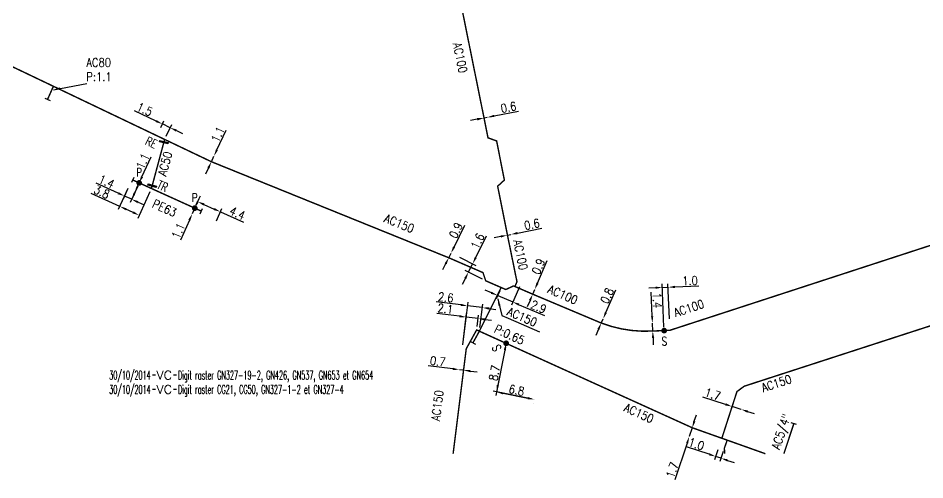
# Model space of a CAD drawing. Header units: millimetres. Extents: x 100882 to 102000, y 121995 to 123000.
# Drawn here: x 101423.9 to 101583, y 121995.4 to 122076.4 of the extents above; entities that cross this region are included whole.
import ezdxf
from ezdxf.enums import TextEntityAlignment as Align

# ---------------------------------------------------------------- set-up
doc = ezdxf.new("R2010")
doc.units = ezdxf.units.MM
doc.header["$PDMODE"] = 34
doc.linetypes.add('L_25_AP', pattern=[2000, 1000, 1000])
doc.linetypes.add('L_25_PE', pattern=[2000, 1000, 1000])
doc.layers.get('0').update_dxf_attribs({"linetype": 'CONTINUOUS'})
doc.layers.get('DEFPOINTS').update_dxf_attribs({"linetype": 'CONTINUOUS'})
for name, color, linetype in [('L_150', 1, 'CONTINUOUS'), ('L_300', 7, 'CONTINUOUS'), ('L_340', 7, 'CONTINUOUS'), ('L_910', 7, 'CONTINUOUS')]:
    doc.layers.add(name, color=color, linetype=linetype)
doc.styles.add('G_ROMANS', font='ROMANS.SHX', dxfattribs={"width": 0.75})
doc.styles.get("Standard").update_dxf_attribs({"font": 'romans.shx', "width": 0.85})
doc.dimstyles.get("Standard").update_dxf_attribs({"dimtxt": 1.5, "dimasz": 1.2, "dimexe": 0.625, "dimexo": 0.625, "dimgap": 0.25, "dimtad": 1, "dimdec": 1, "dimzin": 0, "dimdsep": 46, "dimtxsty": 'Standard', "dimcen": -0.5, "dimadec": 0, "dimazin": 0, "dimtfac": 1, "dimtdec": 1, "dimtmove": 0, "dimatfit": 3, "dimfxl": 0, "dimtolj": 1, "dimtzin": 0, "dimarcsym": 0})

# ---------------------------------------------------------------- blocks, each defined once
blk = doc.blocks.new('L_300_11')
at = {"color": 0, "linetype": 'Continuous', "const_width": 0.497, "flags": 128}
blk.add_lwpolyline([(-0.25, 0, 1), (0.25, 0, 1)], format="xyb", close=True, dxfattribs=at)
at = {"color": 0, "linetype": 'Continuous', "style": 'G_ROMANS', "width": 0.75}
blk.add_text('S', height=1.5, dxfattribs=at).set_placement((0, 1.85), align=Align.MIDDLE)
at = {"color": 0, "linetype": 'Continuous', "width": 0.75, "flags": 3}
for tag, p in [('DEF_LEG', (0, -5)), ('DEF_COUP', (0, -7.5)), ('DEF_TYPE', (0, -10))]:
    blk.add_attdef(tag, text='', height=1.2, dxfattribs=at).set_placement(p, align=Align.MIDDLE)
blk = doc.blocks.new('*D247')
at = {"layer": 'DEFPOINTS', "color": 0, "linetype": 'Continuous', "transparency": 16777216}
for p in [(101546.86, 122001.28), (101547.81, 122000.97), (101547.23, 121999.21)]:
    blk.add_point(p, dxfattribs=at)
at = {"layer": 'L_150', "color": 0, "linetype": 'Continuous', "lineweight": -2, "transparency": 16777216}
for p, q in [((101545.14, 121999.9), (101541.16, 122001.21)), ((101546.67, 122000.69), (101546.09, 121998.93)), ((101547.23, 121999.21), (101546.28, 121999.52)), ((101547.61, 122000.37), (101547.04, 121998.61)), ((101548.37, 121998.83), (101549.51, 121998.46))]:
    blk.add_line(p, q, dxfattribs=at)
at = {"layer": 'L_150', "color": 0, "linetype": 'Continuous', "transparency": 16777216}
for points in [[(101545.2, 122000.09), (101545.08, 121999.71), (101546.28, 121999.52)], [(101548.43, 121999.02), (101548.31, 121998.64), (101547.23, 121999.21)]]:
    blk.add_solid(points, dxfattribs=at)
at = {"layer": 'L_150', "color": 0, "linetype": 'Continuous', "transparency": 16777216, "insert": (101542.9, 122001.69), "char_height": 1.5, "attachment_point": 5, "rotation": 341.7621}
blk.add_mtext('\\A1;1.0', dxfattribs=at)
blk = doc.blocks.new('*D248')
at = {"layer": 'DEFPOINTS', "color": 0, "linetype": 'Continuous', "transparency": 16777216}
for p in [(101509.76, 122038.35), (101509.76, 122038.35), (101510.34, 122038.47)]:
    blk.add_point(p, dxfattribs=at)
at = {"layer": 'L_150', "color": 0, "linetype": 'Continuous', "lineweight": -2, "transparency": 16777216}
for p, q in [((101511.52, 122038.71), (101515.8, 122039.59)), ((101508.59, 122038.11), (101507.41, 122037.87)), ((101509.76, 122038.35), (101510.34, 122038.47))]:
    blk.add_line(p, q, dxfattribs=at)
at = {"layer": 'L_150', "color": 0, "linetype": 'Continuous', "transparency": 16777216}
for points in [[(101511.48, 122038.91), (101511.56, 122038.52), (101510.34, 122038.47)], [(101508.55, 122038.31), (101508.63, 122037.92), (101509.76, 122038.35)]]:
    blk.add_solid(points, dxfattribs=at)
at = {"layer": 'L_150', "color": 0, "linetype": 'Continuous', "transparency": 16777216, "insert": (101514.05, 122040.25), "char_height": 1.5, "attachment_point": 5, "rotation": 11.5349}
blk.add_mtext('\\A1;0.6', dxfattribs=at)
blk = doc.blocks.new('*D249')
at = {"layer": 'DEFPOINTS', "color": 0, "linetype": 'Continuous', "transparency": 16777216}
for p in [(101514.19, 122027.99), (101514.55, 122028.82), (101514.55, 122028.82)]:
    blk.add_point(p, dxfattribs=at)
at = {"layer": 'L_150', "color": 0, "linetype": 'Continuous', "lineweight": -2, "transparency": 16777216}
for p, q in [((101515.02, 122029.92), (101516.73, 122033.88)), ((101514.19, 122027.99), (101514.55, 122028.82)), ((101513.72, 122026.89), (101513.24, 122025.79))]:
    blk.add_line(p, q, dxfattribs=at)
at = {"layer": 'L_150', "color": 0, "linetype": 'Continuous', "transparency": 16777216}
for points in [[(101514.84, 122030), (101515.21, 122029.84), (101514.55, 122028.82)], [(101513.53, 122026.97), (101513.9, 122026.81), (101514.19, 122027.99)]]:
    blk.add_solid(points, dxfattribs=at)
at = {"layer": 'L_150', "color": 0, "linetype": 'Continuous', "transparency": 16777216, "insert": (101515.2, 122032.85), "char_height": 1.5, "attachment_point": 5, "rotation": 66.6609}
blk.add_mtext('\\A1;0.9', dxfattribs=at)
blk = doc.blocks.new('*D250')
at = {"layer": 'DEFPOINTS', "color": 0, "linetype": 'Continuous', "transparency": 16777216}
for p in [(101508.65, 122029.16), (101512.1, 122029.88), (101508.05, 122027.76)]:
    blk.add_point(p, dxfattribs=at)
at = {"layer": 'L_150', "color": 0, "linetype": 'Continuous', "lineweight": -2, "transparency": 16777216}
for p, q in [((101511.85, 122029.3), (101510.45, 122026.04)), ((101506.95, 122028.23), (101505.84, 122028.7)), ((101508.41, 122028.59), (101507.8, 122027.18)), ((101508.05, 122027.76), (101510.69, 122026.62)), ((101511.8, 122026.14), (101516.25, 122024.23))]:
    blk.add_line(p, q, dxfattribs=at)
at = {"layer": 'L_150', "color": 0, "linetype": 'Continuous', "transparency": 16777216}
for points in [[(101507.02, 122028.41), (101506.87, 122028.05), (101508.05, 122027.76)], [(101511.88, 122026.33), (101511.72, 122025.96), (101510.69, 122026.62)]]:
    blk.add_solid(points, dxfattribs=at)
at = {"layer": 'L_150', "color": 0, "linetype": 'Continuous', "transparency": 16777216, "insert": (101515.22, 122025.76), "char_height": 1.5, "attachment_point": 5, "rotation": 336.7303}
blk.add_mtext('\\A1;2.9', dxfattribs=at)
blk = doc.blocks.new('*D251')
at = {"layer": 'DEFPOINTS', "color": 0, "linetype": 'Continuous', "transparency": 16777216}
for p in [(101502.77, 122025.96), (101504.83, 122021.5), (101501.83, 122018.47)]:
    blk.add_point(p, dxfattribs=at)
at = {"layer": 'L_150', "color": 0, "linetype": 'Continuous', "lineweight": -2, "transparency": 16777216}
for p, q in [((101501.58, 122026.1), (101497.24, 122026.65)), ((101501.91, 122019.09), (101502.85, 122026.58)), ((101505.35, 122025.63), (101502.77, 122025.96)), ((101504.91, 122022.12), (101505.43, 122026.25)), ((101506.54, 122025.48), (101507.73, 122025.33))]:
    blk.add_line(p, q, dxfattribs=at)
at = {"layer": 'L_150', "color": 0, "linetype": 'Continuous', "transparency": 16777216}
for points in [[(101501.61, 122026.3), (101501.56, 122025.91), (101502.77, 122025.96)], [(101506.57, 122025.68), (101506.52, 122025.28), (101505.35, 122025.63)]]:
    blk.add_solid(points, dxfattribs=at)
at = {"layer": 'L_150', "color": 0, "linetype": 'Continuous', "transparency": 16777216, "insert": (101498.94, 122027.44), "char_height": 1.5, "attachment_point": 5, "rotation": 352.8567}
blk.add_mtext('\\A1;2.6', dxfattribs=at)
blk = doc.blocks.new('*D252')
at = {"layer": 'DEFPOINTS', "color": 0, "linetype": 'Continuous', "transparency": 16777216}
for p in [(101501.37, 122014.74), (101501.37, 122014.74), (101502.06, 122014.65)]:
    blk.add_point(p, dxfattribs=at)
at = {"layer": 'L_150', "color": 0, "linetype": 'Continuous', "lineweight": -2, "transparency": 16777216}
for p, q in [((101500.17, 122014.89), (101495.84, 122015.43)), ((101502.06, 122014.65), (101501.37, 122014.74)), ((101503.26, 122014.5), (101504.45, 122014.35))]:
    blk.add_line(p, q, dxfattribs=at)
at = {"layer": 'L_150', "color": 0, "linetype": 'Continuous', "transparency": 16777216}
for points in [[(101500.2, 122015.08), (101500.15, 122014.69), (101501.37, 122014.74)], [(101503.28, 122014.7), (101503.23, 122014.3), (101502.06, 122014.65)]]:
    blk.add_solid(points, dxfattribs=at)
at = {"layer": 'L_150', "color": 0, "linetype": 'Continuous', "transparency": 16777216, "insert": (101497.54, 122016.22), "char_height": 1.5, "attachment_point": 5, "rotation": 352.8567}
blk.add_mtext('\\A1;0.7', dxfattribs=at)
blk = doc.blocks.new('*D253')
at = {"layer": 'DEFPOINTS', "color": 0, "linetype": 'Continuous', "transparency": 16777216}
for p in [(101526.21, 122022.93), (101526.54, 122023.67), (101526.54, 122023.67)]:
    blk.add_point(p, dxfattribs=at)
at = {"layer": 'L_150', "color": 0, "linetype": 'Continuous', "lineweight": -2, "transparency": 16777216}
for p, q in [((101527.03, 122024.77), (101528.8, 122028.76)), ((101526.21, 122022.93), (101526.54, 122023.67)), ((101525.72, 122021.83), (101525.24, 122020.73))]:
    blk.add_line(p, q, dxfattribs=at)
at = {"layer": 'L_150', "color": 0, "linetype": 'Continuous', "transparency": 16777216}
for points in [[(101526.85, 122024.85), (101527.21, 122024.69), (101526.54, 122023.67)], [(101525.54, 122021.91), (101525.91, 122021.75), (101526.21, 122022.93)]]:
    blk.add_solid(points, dxfattribs=at)
at = {"layer": 'L_150', "color": 0, "linetype": 'Continuous', "transparency": 16777216, "insert": (101527.24, 122027.72), "char_height": 1.5, "attachment_point": 5, "rotation": 66.0685}
blk.add_mtext('\\A1;0.8', dxfattribs=at)
blk = doc.blocks.new('GIS_MODF')
at = {"color": 0, "linetype": 'Continuous', "flags": 128}
for points in [[(-2.18, -0.01), (-1.68, -0.01)], [(1.52, -0.01), (2.02, -0.01)]]:
    blk.add_lwpolyline(points, dxfattribs=at)
at = {"color": 0, "linetype": 'Continuous', "width": 0.5}
blk.add_attdef('DATE', text='', height=1.5, dxfattribs=at).set_placement((-2.5, -0.8), align=Align.RIGHT)
at = {"color": 0, "linetype": 'Continuous', "width": 1.771291}
blk.add_attdef('USER', text='', height=1.5, dxfattribs=at).set_placement((-1.51, -0.8), (1.28, -0.8), align=Align.FIT)
at = {"color": 0, "linetype": 'Continuous', "width": 0.5}
blk.add_attdef('DESC', (2.29, -0.8), '', height=1.5, dxfattribs=at)
blk = doc.blocks.new('*D257')
at = {"layer": 'DEFPOINTS', "color": 0, "linetype": 'Continuous', "transparency": 16777216}
for p in [(101502.52, 122023.97), (101504.36, 122021.72), (101501.83, 122018.47)]:
    blk.add_point(p, dxfattribs=at)
at = {"layer": 'L_150', "color": 0, "linetype": 'Continuous', "lineweight": -2, "transparency": 16777216}
for p, q in [((101501.33, 122024.12), (101497.36, 122024.62)), ((101501.91, 122019.09), (101502.6, 122024.59)), ((101504.43, 122022.34), (101504.68, 122024.33)), ((101504.61, 122023.71), (101502.52, 122023.97)), ((101505.8, 122023.56), (101506.99, 122023.41))]:
    blk.add_line(p, q, dxfattribs=at)
at = {"layer": 'L_150', "color": 0, "linetype": 'Continuous', "transparency": 16777216}
for points in [[(101501.36, 122024.32), (101501.31, 122023.92), (101502.52, 122023.97)], [(101505.82, 122023.76), (101505.77, 122023.36), (101504.61, 122023.71)]]:
    blk.add_solid(points, dxfattribs=at)
at = {"layer": 'L_150', "color": 0, "linetype": 'Continuous', "transparency": 16777216, "insert": (101498.87, 122025.44), "char_height": 1.5, "attachment_point": 5, "rotation": 352.8567}
blk.add_mtext('\\A1;2.1', dxfattribs=at)
blk = doc.blocks.new('*D267')
at = {"layer": 'DEFPOINTS', "color": 0, "linetype": 'Continuous', "transparency": 16777216}
for p in [(101454.91, 122043.08), (101459.4, 122042.44), (101458.44, 122040.31)]:
    blk.add_point(p, dxfattribs=at)
at = {"layer": 'L_300', "color": 0, "linetype": 'Continuous', "lineweight": -2, "transparency": 16777216}
for p, q in [((101455.16, 122043.65), (101455.68, 122044.8)), ((101456.52, 122043.73), (101458.3, 122042.93)), ((101458.7, 122040.88), (101459.66, 122043.01)), ((101459.4, 122042.44), (101463.44, 122040.62))]:
    blk.add_line(p, q, dxfattribs=at)
at = {"layer": 'L_300', "color": 0, "linetype": 'Continuous', "transparency": 16777216}
for points in [[(101456.6, 122043.92), (101456.43, 122043.55), (101455.42, 122044.23)], [(101458.39, 122043.11), (101458.22, 122042.75), (101459.4, 122042.44)]]:
    blk.add_solid(points, dxfattribs=at)
at = {"layer": 'L_300', "color": 0, "linetype": 'Continuous', "transparency": 16777216, "insert": (101462.38, 122042.2), "char_height": 1.5, "attachment_point": 5, "rotation": 335.8062}
blk.add_mtext('\\A1;4.4', dxfattribs=at)
blk = doc.blocks.new('*D268')
at = {"layer": 'DEFPOINTS', "color": 0, "linetype": 'Continuous', "transparency": 16777216}
for p in [(101443.43, 122047.08), (101447.31, 122046.53), (101441.75, 122043.39)]:
    blk.add_point(p, dxfattribs=at)
at = {"layer": 'L_150', "color": 0, "linetype": 'Continuous', "lineweight": -2, "transparency": 16777216}
for p, q in [((101441.75, 122043.39), (101436.73, 122045.66)), ((101443.17, 122046.52), (101441.49, 122042.82)), ((101447.05, 122045.97), (101444.92, 122041.26)), ((101444.08, 122042.33), (101442.84, 122042.89))]:
    blk.add_line(p, q, dxfattribs=at)
at = {"layer": 'L_150', "color": 0, "linetype": 'Continuous', "transparency": 16777216}
for points in [[(101442.93, 122043.07), (101442.76, 122042.71), (101441.75, 122043.39)], [(101444.17, 122042.51), (101444, 122042.15), (101445.18, 122041.83)]]:
    blk.add_solid(points, dxfattribs=at)
at = {"layer": 'L_150', "color": 0, "linetype": 'Continuous', "transparency": 16777216, "insert": (101438.59, 122045.92), "char_height": 1.5, "attachment_point": 5, "rotation": 335.6073}
blk.add_mtext('\\A1;3.8', dxfattribs=at)
blk = doc.blocks.new('*D269')
at = {"layer": 'DEFPOINTS', "color": 0, "linetype": 'Continuous', "transparency": 16777216}
for p in [(101443.43, 122047.08), (101445.16, 122047.51), (101442.58, 122045.21)]:
    blk.add_point(p, dxfattribs=at)
at = {"layer": 'L_300', "color": 0, "linetype": 'Continuous', "lineweight": -2, "transparency": 16777216}
for p, q in [((101441.48, 122045.7), (101437.61, 122047.46)), ((101444.9, 122046.94), (101443.59, 122044.06)), ((101443.17, 122046.52), (101442.32, 122044.64)), ((101443.85, 122044.63), (101442.58, 122045.21)), ((101444.95, 122044.13), (101446.04, 122043.64))]:
    blk.add_line(p, q, dxfattribs=at)
at = {"layer": 'L_300', "color": 0, "linetype": 'Continuous', "transparency": 16777216}
for points in [[(101441.57, 122045.89), (101441.4, 122045.52), (101442.58, 122045.21)], [(101445.03, 122044.32), (101444.86, 122043.95), (101443.85, 122044.63)]]:
    blk.add_solid(points, dxfattribs=at)
at = {"layer": 'L_300', "color": 0, "linetype": 'Continuous', "transparency": 16777216, "insert": (101439.42, 122047.74), "char_height": 1.5, "attachment_point": 5, "rotation": 335.6073}
blk.add_mtext('\\A1;1.4', dxfattribs=at)
blk = doc.blocks.new('*D270')
at = {"layer": 'DEFPOINTS', "color": 0, "linetype": 'Continuous', "transparency": 16777216}
for p in [(101449.22, 122057.85), (101448.67, 122056.67), (101449.62, 122055.14)]:
    blk.add_point(p, dxfattribs=at)
at = {"layer": 'L_150', "color": 0, "linetype": 'Continuous', "lineweight": -2, "transparency": 16777216}
for p, q in [((101448.14, 122058.36), (101444.35, 122060.14)), ((101448.94, 122057.24), (101449.49, 122058.41)), ((101450.59, 122057.2), (101449.22, 122057.85)), ((101449.89, 122055.7), (101450.86, 122057.77)), ((101451.68, 122056.69), (101452.77, 122056.18))]:
    blk.add_line(p, q, dxfattribs=at)
at = {"layer": 'L_150', "color": 0, "linetype": 'Continuous', "transparency": 16777216}
for points in [[(101448.22, 122058.54), (101448.05, 122058.18), (101449.22, 122057.85)], [(101451.76, 122056.88), (101451.59, 122056.51), (101450.59, 122057.2)]]:
    blk.add_solid(points, dxfattribs=at)
at = {"layer": 'L_150', "color": 0, "linetype": 'Continuous', "transparency": 16777216, "insert": (101446.12, 122060.41), "char_height": 1.5, "attachment_point": 5, "rotation": 334.8272}
blk.add_mtext('\\A1;1.5', dxfattribs=at)
blk = doc.blocks.new('L_300_12')
at = {"color": 0, "linetype": 'Continuous', "const_width": 0.497, "flags": 128}
blk.add_lwpolyline([(-0.25, 0, 1), (0.25, 0, 1)], format="xyb", close=True, dxfattribs=at)
at = {"color": 0, "linetype": 'Continuous', "style": 'G_ROMANS', "width": 0.75}
blk.add_text('P', height=1.5, dxfattribs=at).set_placement((0, 1.85), align=Align.MIDDLE)
at = {"color": 0, "linetype": 'Continuous', "style": 'G_ROMANS', "width": 0.75, "flags": 3}
for tag, p in [('DEF_LEG', (0, -5)), ('DEF_COUP', (0, -7.5)), ('DEF_TYPE', (0, -10))]:
    blk.add_attdef(tag, text='', height=1.2, dxfattribs=at).set_placement(p, align=Align.MIDDLE)
blk = doc.blocks.new('*D557')
at = {"layer": 'DEFPOINTS', "color": 0, "linetype": 'Continuous', "transparency": 16777216}
for p in [(101454.46, 122042.08), (101454.46, 122042.08), (101454.91, 122043.08)]:
    blk.add_point(p, dxfattribs=at)
at = {"layer": 'L_300', "color": 0, "linetype": 'Continuous', "lineweight": -2, "transparency": 16777216}
for p, q in [((101455.4, 122044.18), (101455.89, 122045.27)), ((101454.91, 122043.08), (101454.46, 122042.08)), ((101453.96, 122040.98), (101452.4, 122037.49))]:
    blk.add_line(p, q, dxfattribs=at)
at = {"layer": 'L_300', "color": 0, "linetype": 'Continuous', "transparency": 16777216}
for points in [[(101455.22, 122044.26), (101455.58, 122044.09), (101454.91, 122043.08)], [(101453.78, 122041.07), (101454.15, 122040.9), (101454.46, 122042.08)]]:
    blk.add_solid(points, dxfattribs=at)
at = {"layer": 'L_300', "color": 0, "linetype": 'Continuous', "transparency": 16777216, "insert": (101452.02, 122039.1), "char_height": 1.5, "attachment_point": 5, "rotation": 65.8062}
blk.add_mtext('\\A1;1.1', dxfattribs=at)
blk = doc.blocks.new('*D558')
at = {"layer": 'DEFPOINTS', "color": 0, "linetype": 'Continuous', "transparency": 16777216}
for p in [(101445.16, 122047.51), (101444.7, 122046.51), (101444.7, 122046.51)]:
    blk.add_point(p, dxfattribs=at)
at = {"layer": 'L_300', "color": 0, "linetype": 'Continuous', "lineweight": -2, "transparency": 16777216}
for p, q in [((101445.65, 122048.6), (101447.23, 122052.09)), ((101444.7, 122046.51), (101445.16, 122047.51)), ((101444.21, 122045.42), (101443.71, 122044.32))]:
    blk.add_line(p, q, dxfattribs=at)
at = {"layer": 'L_300', "color": 0, "linetype": 'Continuous', "transparency": 16777216}
for points in [[(101445.47, 122048.69), (101445.84, 122048.52), (101445.16, 122047.51)], [(101444.03, 122045.5), (101444.39, 122045.33), (101444.7, 122046.51)]]:
    blk.add_solid(points, dxfattribs=at)
at = {"layer": 'L_300', "color": 0, "linetype": 'Continuous', "transparency": 16777216, "insert": (101445.78, 122051.31), "char_height": 1.5, "attachment_point": 5, "rotation": 65.6073}
blk.add_mtext('\\A1;1.1', dxfattribs=at)
blk = doc.blocks.new('L_340_07')
at = {"color": 0, "linetype": 'Continuous', "const_width": 0.25, "flags": 128}
blk.add_lwpolyline([(0, 0), (1.25, 0)], dxfattribs=at)
at = {"color": 0, "linetype": 'Continuous', "flags": 128}
blk.add_lwpolyline([(1.25, -0.5), (1.25, 0.5)], dxfattribs=at)
at = {"color": 0, "linetype": 'Continuous', "style": 'G_ROMANS', "width": 0.75, "flags": 3}
for tag, p in [('DEF_LEG', (0.72, -3.47)), ('DEF_COUP', (0.72, -5.97)), ('DEF_TYPE', (0.72, -8.47))]:
    blk.add_attdef(tag, text='', height=1.2, dxfattribs=at).set_placement(p, align=Align.MIDDLE)
blk = doc.blocks.new('*D559')
at = {"layer": 'DEFPOINTS', "color": 0, "linetype": 'Continuous', "transparency": 16777216}
for p in [(101458.28, 122052.22), (101458.28, 122052.22), (101457.82, 122051.23)]:
    blk.add_point(p, dxfattribs=at)
at = {"layer": 'L_150', "color": 0, "linetype": 'Continuous', "lineweight": -2, "transparency": 16777216}
for p, q in [((101458.79, 122053.31), (101460.42, 122056.77)), ((101457.82, 122051.23), (101458.28, 122052.22)), ((101457.3, 122050.14), (101456.79, 122049.05))]:
    blk.add_line(p, q, dxfattribs=at)
at = {"layer": 'L_150', "color": 0, "linetype": 'Continuous', "transparency": 16777216}
for points in [[(101458.61, 122053.39), (101458.97, 122053.22), (101458.28, 122052.22)], [(101457.12, 122050.22), (101457.49, 122050.05), (101457.82, 122051.23)]]:
    blk.add_solid(points, dxfattribs=at)
at = {"layer": 'L_150', "color": 0, "linetype": 'Continuous', "transparency": 16777216, "insert": (101458.96, 122056.01), "char_height": 1.5, "attachment_point": 5, "rotation": 64.8272}
blk.add_mtext('\\A1;1.1', dxfattribs=at)
blk = doc.blocks.new('L_340_19')
at = {"linetype": 'Continuous'}
blk.add_hatch(color=0, dxfattribs=at).paths.add_polyline_path([(0.125, 0.75), (-0.125, 0.75), (-0.125, -0.75), (0.125, -0.75)])
at = {"color": 0, "linetype": 'Continuous'}
blk.add_lwpolyline([(-0.125, 0.75), (0.125, 0.75), (0.125, -0.75), (-0.125, -0.75)], close=True, dxfattribs=at)
at = {"color": 0, "linetype": 'Continuous', "width": 0.75}
for tag, height, flags, p in [('TR', 1.5, 8, (0, 3)), ('DEF_LEG', 1.2, 3, (0, -5)), ('DEF_COUP', 1.2, 3, (0, -7.5)), ('DEF_TYPE', 1.2, 3, (0, -10))]:
    blk.add_attdef(tag, text='', height=height, dxfattribs=dict(at, flags=flags)).set_placement(p, align=Align.MIDDLE)
blk = doc.blocks.new('L_340_21')
blk.add_hatch(color=256).paths.add_polyline_path([(0.125, 0.75), (-0.125, 0.75), (-0.125, -0.75), (0.125, -0.75)])
blk.add_lwpolyline([(-0.125, 0.75), (0.125, 0.75), (0.125, -0.75), (-0.125, -0.75)], close=True)
at = {"style": 'G_ROMANS', "width": 0.75, "flags": 8}
blk.add_attdef('RE', text='', height=1.5, dxfattribs=at).set_placement((0, 3), align=Align.MIDDLE)
at = {"color": 0, "linetype": 'Continuous', "style": 'G_ROMANS', "width": 0.75, "flags": 3}
for tag, p in [('DEF_LEG', (0, -4)), ('DEF_COUP', (0, -6)), ('DEF_TYPE', (0, -8))]:
    blk.add_attdef(tag, text='', height=1.2, dxfattribs=at).set_placement(p, align=Align.MIDDLE)
blk = doc.blocks.new('*D579')
at = {"layer": 'DEFPOINTS', "color": 0, "linetype": 'Continuous', "transparency": 16777216}
for p in [(101549.17, 122008.28), (101550.74, 122007.78), (101550.74, 122007.78)]:
    blk.add_point(p, dxfattribs=at)
at = {"layer": 'L_150', "color": 0, "linetype": 'Continuous', "lineweight": -2, "transparency": 16777216}
for p, q in [((101548.03, 122008.65), (101544.05, 122009.94)), ((101550.74, 122007.78), (101549.17, 122008.28)), ((101551.89, 122007.41), (101553.03, 122007.04))]:
    blk.add_line(p, q, dxfattribs=at)
at = {"layer": 'L_150', "color": 0, "linetype": 'Continuous', "transparency": 16777216}
for points in [[(101548.09, 122008.84), (101547.97, 122008.46), (101549.17, 122008.28)], [(101551.95, 122007.6), (101551.82, 122007.22), (101550.74, 122007.78)]]:
    blk.add_solid(points, dxfattribs=at)
at = {"layer": 'L_150', "color": 0, "linetype": 'Continuous', "transparency": 16777216, "insert": (101545.78, 122010.43), "char_height": 1.5, "attachment_point": 5, "rotation": 342.0727}
blk.add_mtext('\\A1;1.7', dxfattribs=at)
blk = doc.blocks.new('*D580')
at = {"layer": 'DEFPOINTS', "color": 0, "linetype": 'Continuous', "transparency": 16777216}
for p in [(101542.17, 122004.56), (101541.65, 122003), (101541.65, 122003)]:
    blk.add_point(p, dxfattribs=at)
at = {"layer": 'L_150', "color": 0, "linetype": 'Continuous', "lineweight": -2, "transparency": 16777216}
for p, q in [((101542.54, 122005.7), (101542.92, 122006.84)), ((101542.17, 122004.56), (101541.65, 122003)), ((101541.28, 122001.86), (101539.15, 121995.41))]:
    blk.add_line(p, q, dxfattribs=at)
at = {"layer": 'L_150', "color": 0, "linetype": 'Continuous', "transparency": 16777216}
for points in [[(101542.35, 122005.77), (101542.73, 122005.64), (101542.17, 122004.56)], [(101541.09, 122001.92), (101541.46, 122001.79), (101541.65, 122003)]]:
    blk.add_solid(points, dxfattribs=at)
at = {"layer": 'L_150', "color": 0, "linetype": 'Continuous', "transparency": 16777216, "insert": (101538.67, 121997.15), "char_height": 1.5, "attachment_point": 5, "rotation": 71.7611}
blk.add_mtext('\\A1;1.7', dxfattribs=at)
blk = doc.blocks.new('*D581')
at = {"layer": 'DEFPOINTS', "color": 0, "linetype": 'Continuous', "transparency": 16777216}
for p in [(101537.94, 122029.21), (101538.19, 122023.04), (101537.25, 122021.6)]:
    blk.add_point(p, dxfattribs=at)
at = {"layer": 'L_300', "color": 0, "linetype": 'Continuous', "lineweight": -2, "transparency": 16777216}
for p, q in [((101535.74, 122029.12), (101534.54, 122029.07)), ((101537.22, 122022.23), (101536.92, 122029.79)), ((101536.94, 122029.17), (101537.94, 122029.21)), ((101538.16, 122023.67), (101537.91, 122029.83)), ((101539.14, 122029.26), (101543.32, 122029.43))]:
    blk.add_line(p, q, dxfattribs=at)
at = {"layer": 'L_300', "color": 0, "linetype": 'Continuous', "transparency": 16777216}
for points in [[(101535.73, 122029.32), (101535.75, 122028.92), (101536.94, 122029.17)], [(101539.13, 122029.46), (101539.15, 122029.06), (101537.94, 122029.21)]]:
    blk.add_solid(points, dxfattribs=at)
at = {"layer": 'L_300', "color": 0, "linetype": 'Continuous', "transparency": 16777216, "insert": (101541.79, 122030.37), "char_height": 1.5, "attachment_point": 5, "rotation": 2.3177}
blk.add_mtext('\\A1;1.0', dxfattribs=at)
blk = doc.blocks.new('*D582')
at = {"layer": 'DEFPOINTS', "color": 0, "linetype": 'Continuous', "transparency": 16777216}
for p in [(101535.19, 122022.92), (101535.19, 122022.92), (101535.25, 122021.52)]:
    blk.add_point(p, dxfattribs=at)
at = {"layer": 'L_150', "color": 0, "linetype": 'Continuous', "lineweight": -2, "transparency": 16777216}
for p, q in [((101535.14, 122024.12), (101534.97, 122028.37)), ((101535.25, 122021.52), (101535.19, 122022.92)), ((101535.3, 122020.33), (101535.35, 122019.13))]:
    blk.add_line(p, q, dxfattribs=at)
at = {"layer": 'L_150', "color": 0, "linetype": 'Continuous', "transparency": 16777216}
for points in [[(101535.34, 122024.13), (101534.94, 122024.11), (101535.19, 122022.92)], [(101535.5, 122020.33), (101535.1, 122020.32), (101535.25, 122021.52)]]:
    blk.add_solid(points, dxfattribs=at)
at = {"layer": 'L_150', "color": 0, "linetype": 'Continuous', "transparency": 16777216, "insert": (101536.03, 122026.89), "char_height": 1.5, "attachment_point": 5, "rotation": 272.3177}
blk.add_mtext('\\A1;1.4', dxfattribs=at)
blk = doc.blocks.new('*D583')
at = {"layer": 'DEFPOINTS', "color": 0, "linetype": 'Continuous', "transparency": 16777216}
for p in [(101500.76, 122034.76), (101503.65, 122033.32), (101505.94, 122030.34)]:
    blk.add_point(p, dxfattribs=at)
at = {"layer": 'L_150', "color": 0, "linetype": 'Continuous', "lineweight": -2, "transparency": 16777216}
for p, q in [((101504.19, 122034.4), (101506.08, 122038.2)), ((101501.32, 122034.48), (101504.21, 122033.04)), ((101502.91, 122031.85), (101503.65, 122033.32)), ((101502.38, 122030.77), (101501.84, 122029.7)), ((101505.38, 122030.62), (101502.35, 122032.13))]:
    blk.add_line(p, q, dxfattribs=at)
at = {"layer": 'L_150', "color": 0, "linetype": 'Continuous', "transparency": 16777216}
for points in [[(101504.01, 122034.49), (101504.36, 122034.31), (101503.65, 122033.32)], [(101502.2, 122030.86), (101502.56, 122030.68), (101502.91, 122031.85)]]:
    blk.add_solid(points, dxfattribs=at)
at = {"layer": 'L_150', "color": 0, "linetype": 'Continuous', "transparency": 16777216, "insert": (101504.52, 122037.31), "char_height": 1.5, "attachment_point": 5, "rotation": 63.5134}
blk.add_mtext('\\A1;1.6', dxfattribs=at)
blk = doc.blocks.new('*D584')
at = {"layer": 'DEFPOINTS', "color": 0, "linetype": 'Continuous', "transparency": 16777216}
for p in [(101499.46, 122034.38), (101499.86, 122035.19), (101499.86, 122035.19)]:
    blk.add_point(p, dxfattribs=at)
at = {"layer": 'L_150', "color": 0, "linetype": 'Continuous', "lineweight": -2, "transparency": 16777216}
for p, q in [((101500.39, 122036.26), (101502.31, 122040.12)), ((101499.46, 122034.38), (101499.86, 122035.19)), ((101498.92, 122033.31), (101498.39, 122032.24))]:
    blk.add_line(p, q, dxfattribs=at)
at = {"layer": 'L_150', "color": 0, "linetype": 'Continuous', "transparency": 16777216}
for points in [[(101500.21, 122036.35), (101500.57, 122036.17), (101499.86, 122035.19)], [(101498.74, 122033.4), (101499.1, 122033.22), (101499.46, 122034.38)]]:
    blk.add_solid(points, dxfattribs=at)
at = {"layer": 'L_150', "color": 0, "linetype": 'Continuous', "transparency": 16777216, "insert": (101500.73, 122039.18), "char_height": 1.5, "attachment_point": 5, "rotation": 63.5134}
blk.add_mtext('\\A1;0.9', dxfattribs=at)
blk = doc.blocks.new('*D585')
at = {"layer": 'DEFPOINTS', "color": 0, "linetype": 'Continuous', "transparency": 16777216}
for p in [(101509.54, 122019.36), (101514.51, 122009.51), (101514.51, 122009.51)]:
    blk.add_point(p, dxfattribs=at)
at = {"layer": 'L_300', "color": 0, "linetype": 'Continuous', "lineweight": -2, "transparency": 16777216}
for p, q in [((101509.42, 122018.75), (101507.72, 122010.22)), ((101509.02, 122010.6), (101513.34, 122009.74)), ((101514.39, 122008.89), (101514.39, 122008.89))]:
    blk.add_line(p, q, dxfattribs=at)
at = {"layer": 'L_300', "color": 0, "linetype": 'Continuous', "transparency": 16777216}
for points in [[(101509.06, 122010.79), (101508.98, 122010.4), (101507.84, 122010.83)], [(101513.38, 122009.94), (101513.3, 122009.54), (101514.51, 122009.51)]]:
    blk.add_solid(points, dxfattribs=at)
at = {"layer": 'L_300', "color": 0, "linetype": 'Continuous', "transparency": 16777216, "insert": (101511.37, 122011.15), "char_height": 1.5, "attachment_point": 5, "rotation": 348.7536}
blk.add_mtext('\\A1;6.8', dxfattribs=at)
blk = doc.blocks.new('*D586')
at = {"layer": 'DEFPOINTS', "color": 0, "linetype": 'Continuous', "transparency": 16777216}
for p in [(101509.54, 122019.36), (101507.84, 122010.83), (101514.51, 122009.51)]:
    blk.add_point(p, dxfattribs=at)
at = {"layer": 'L_300', "color": 0, "linetype": 'Continuous', "lineweight": -2, "transparency": 16777216}
for p, q in [((101509.31, 122018.19), (101508.08, 122012.01)), ((101513.9, 122009.63), (101507.23, 122010.95))]:
    blk.add_line(p, q, dxfattribs=at)
at = {"layer": 'L_300', "color": 0, "linetype": 'Continuous', "transparency": 16777216}
for points in [[(101509.11, 122018.23), (101509.5, 122018.15), (101509.54, 122019.36)], [(101507.88, 122012.05), (101508.27, 122011.97), (101507.84, 122010.83)]]:
    blk.add_solid(points, dxfattribs=at)
at = {"layer": 'L_300', "color": 0, "linetype": 'Continuous', "transparency": 16777216, "insert": (101507.49, 122014.17), "char_height": 1.5, "attachment_point": 5, "rotation": 78.7536}
blk.add_mtext('\\A1;8.7', dxfattribs=at)
blk = doc.blocks.new('*D587')
at = {"layer": 'DEFPOINTS', "color": 0, "linetype": 'Continuous', "transparency": 16777216}
for p in [(101505.65, 122058.9), (101506.23, 122059.02), (101506.23, 122059.02)]:
    blk.add_point(p, dxfattribs=at)
at = {"layer": 'L_150', "color": 0, "linetype": 'Continuous', "lineweight": -2, "transparency": 16777216}
for p, q in [((101507.41, 122059.25), (101511.7, 122060.11)), ((101504.47, 122058.67), (101503.29, 122058.44)), ((101505.65, 122058.9), (101506.23, 122059.02))]:
    blk.add_line(p, q, dxfattribs=at)
at = {"layer": 'L_150', "color": 0, "linetype": 'Continuous', "transparency": 16777216}
for points in [[(101507.37, 122059.45), (101507.45, 122059.06), (101506.23, 122059.02)], [(101504.43, 122058.87), (101504.51, 122058.47), (101505.65, 122058.9)]]:
    blk.add_solid(points, dxfattribs=at)
at = {"layer": 'L_150', "color": 0, "linetype": 'Continuous', "transparency": 16777216, "insert": (101509.95, 122060.78), "char_height": 1.5, "attachment_point": 5, "rotation": 11.2472}
blk.add_mtext('\\A1;0.6', dxfattribs=at)

msp = doc.modelspace()

# ---------------------------------------------------------------- linework, layer by layer
at = {"layer": 'L_150', "linetype": 'L_25_AP', "const_width": 0.25, "flags": 128}
msp.add_lwpolyline([(101359.54, 122092.14), (101360.16, 122092), (101361.31, 122089.53), (101361.31, 122089.53), (101361.31, 122089.53), (101362.29, 122089.3), (101375.68, 122086.17), (101384.95, 122083.54), (101399.55, 122077.83), (101399.55, 122077.83), (101420.96, 122068.83), (101420.96, 122068.83), (101420.96, 122068.83), (101430.11, 122064.46), (101449.62, 122055.14), (101457.82, 122051.23), (101457.82, 122051.23), (101457.82, 122051.23), (101499.46, 122034.38), (101499.46, 122034.38), (101505.47, 122031.77), (101505.94, 122030.34), (101508.65, 122029.16), (101509.47, 122028.81), (101509.47, 122028.81), (101510.84, 122029.44), (101511.07, 122029.34), (101514.19, 122027.99), (101526.21, 122022.93), (101526.21, 122022.93, 0.106002), (101535.25, 122021.52), (101535.25, 122021.52), (101538.25, 122021.65), (101597.78, 122041.05), (101597.78, 122041.05), (101597.78, 122041.05), (101597.78, 122041.05), (101597.78, 122041.05), (101597.78, 122041.05), (101597.78, 122041.05), (101597.78, 122041.05), (101673.08, 122065.23), (101708.46, 122076.72), (101708.46, 122076.72), (101708.46, 122076.72), (101723.53, 122081.58), (101769.07, 122096.26), (101769.07, 122096.26), (101838.49, 122118.67), (101863.61, 122126.8), (101959.66, 122158.64), (101959.66, 122158.64), (102000, 122171.55)], format="xyb", dxfattribs=at)
for points in [[(101547.37, 122002.71), (101549.17, 122008.28), (101550.02, 122010.9), (101551.29, 122011.84), (101585.99, 122023.1), (101585.99, 122023.1), (101617.26, 122033.02), (101621.93, 122033.55), (101670.9, 122049.37), (101714.97, 122063.59), (101716.53, 122064.09), (101812.16, 122094.4), (101870.95, 122113.1), (101870.95, 122113.1), (101976.17, 122146.48), (101976.17, 122146.48), (102000, 122153.99)], [(101495.61, 122108.09), (101495.78, 122107.23), (101496.58, 122103.26), (101497.05, 122100.94), (101498.4, 122099.54), (101499.75, 122092.92), (101499.07, 122091.38), (101499.83, 122087.69), (101505.65, 122058.9), (101505.65, 122058.9), (101506.35, 122055.42), (101507.86, 122054.87), (101509.22, 122048.01), (101508.04, 122046.93), (101509.76, 122038.35), (101509.76, 122038.35), (101511.43, 122030.17), (101511.07, 122029.34)], [(101430.11, 122064.46), (101429.6, 122063.32)], [(101449.62, 122055.14), (101449.49, 122054.66), (101447.47, 122047.14)], [(101508.65, 122029.16), (101504.83, 122021.5), (101504.3, 122020.53)], [(101555, 122000), (101548.31, 122002.38), (101547.37, 122002.71), (101542.17, 122004.56), (101509.54, 122019.36), (101509.54, 122019.36), (101509.54, 122019.36), (101509.54, 122019.36), (101504.83, 122021.5), (101504.36, 122021.72), (101504.36, 122021.72), (101504.36, 122021.72), (101502.53, 122018.42), (101502.06, 122014.65), (101500.23, 122000)], [(101558.25, 122000), (101559.6, 122004.07)]]:
    msp.add_lwpolyline(points, dxfattribs=at)
at = {"layer": 'L_150', "linetype": 'L_25_PE', "const_width": 0.25, "flags": 128}
for points in [[(101445.16, 122047.51), (101447.31, 122046.53), (101454.91, 122043.08), (101454.91, 122043.08)], [(101447.4, 122046.9), (101447.31, 122046.53)], [(101547.88, 122000), (101547.81, 122000.97), (101548.31, 122002.38), (101548.31, 122002.38)]]:
    msp.add_lwpolyline(points, dxfattribs=at)

# ---------------------------------------------------------------- block references
at = {"layer": 'L_300'}
for p in [(101445.16, 122047.51), (101454.91, 122043.08)]:
    msp.add_blockref('L_300_12', p, dxfattribs=at)
for p, rotation in [((101537.25, 122021.6), 181.3680166351469), ((101509.53, 122019.37), 116.4994055899425)]:
    msp.add_blockref('L_300_11', p, dxfattribs=dict(at, rotation=rotation))
at = {"layer": 'L_340'}
for p, rotation in [((101429.6, 122063.32), 245.806200142363), ((101445.16, 122047.51), 155.559526394627), ((101454.91, 122043.08), 335.559526394627), ((101504.3, 122020.53), 241.0486565897779), ((101559.6, 122004.07), 71.7658059078134)]:
    msp.add_blockref('L_340_07', p, dxfattribs=dict(at, rotation=rotation))
ref = msp.add_blockref('L_340_21', (101449.49, 122054.66), dxfattribs=dict(at, rotation=254.9367574178029))
ref.add_attrib('RE', 'RE', dxfattribs={"layer": '0', "color": 0, "linetype": 'Continuous', "height": 1.5, "rotation": 336.4491, "width": 0.75, "flags": 8}).set_placement((101447.3, 122054.6), align=Align.MIDDLE)
ref = msp.add_blockref('L_340_19', (101447.44, 122047.02), dxfattribs=dict(at, rotation=254.9367574178029))
ref.add_attrib('TR', 'TR', dxfattribs={"layer": '0', "color": 0, "linetype": 'Continuous', "height": 1.5, "rotation": 336.4495, "width": 0.75, "flags": 8}).set_placement((101449.27, 122046.96), align=Align.MIDDLE)
at = {"layer": 'L_910'}
ref = msp.add_blockref('GIS_MODF', (101449.68, 122013.83), dxfattribs=at)
ref.add_attrib('DATE', '30/10/2014', dxfattribs={"layer": '0', "color": 0, "linetype": 'Continuous', "height": 1.5, "width": 0.5}).set_placement((101447.18, 122013.03), align=Align.RIGHT)
ref.add_attrib('USER', 'VC', dxfattribs={"layer": '0', "color": 0, "linetype": 'Continuous', "height": 1.5, "width": 1.082456}).set_placement((101448.17, 122013.03), (101450.95, 122013.03), align=Align.FIT)
ref.add_attrib('DESC', 'Digit raster GN327-19-2, GN426, GN537, GN653 et GN654', (101451.97, 122013.03), dxfattribs={"layer": '0', "color": 0, "linetype": 'Continuous', "height": 1.5, "width": 0.5})
ref = msp.add_blockref('GIS_MODF', (101449.68, 122011.33), dxfattribs=at)
ref.add_attrib('DATE', '30/10/2014', dxfattribs={"layer": '0', "color": 0, "linetype": 'Continuous', "height": 1.5, "width": 0.5}).set_placement((101447.18, 122010.53), align=Align.RIGHT)
ref.add_attrib('USER', 'VC', dxfattribs={"layer": '0', "color": 0, "linetype": 'Continuous', "height": 1.5, "width": 1.082456}).set_placement((101448.17, 122010.53), (101450.95, 122010.53), align=Align.FIT)
ref.add_attrib('DESC', 'Digit raster CG21, CG50, GN327-1-2 et GN327-4', (101451.97, 122010.53), dxfattribs={"layer": '0', "color": 0, "linetype": 'Continuous', "height": 1.5, "width": 0.5})

# ---------------------------------------------------------------- texts
at = {"layer": 'L_150', "linetype": 'Continuous', "width": 0.85}
for s, rotation, p in [('AC50', 74.9368, (101449.85, 122048.59)), ('PE63', 335.5986, (101447.31, 122043.31))]:
    msp.add_text(s, height=1.5, rotation=rotation, dxfattribs=at).set_placement(p)
at = {"layer": 'L_150', "linetype": 'Continuous', "char_height": 1.5, "attachment_point": 7}
for s, insert, rotation in [('AC100', (101500.19, 122071.99), 281.5675), ('AC150', (101487.99, 122040.73), 337.8195), ('AC100', (101510.78, 122037.38), 281.5349), ('AC100', (101516.7, 122028.3), 336.473), ('AC100', (101539.27, 122023.97), 18.2892), ('\\A1;AC150', (101509.56, 122024.38), 336.7303), ('P:0.65', (101507.31, 122021.34), 335.5999), ('AC150', (101554.61, 122010.8), 17.9743), ('AC150', (101497.88, 122005.68), 82.8967), ('AC150', (101530.06, 122007.55), 335.5834), ('AC5/4"', (101557.95, 122000.45), 71.6378)]:
    msp.add_mtext(s, dxfattribs=dict(at, insert=insert, rotation=rotation))
at = {"layer": 'L_150', "linetype": 'Continuous', "insert": (101435.89, 122065.38), "char_height": 1.5, "attachment_point": 7}
msp.add_mtext('\\A1;AC80\\PP:1.1', dxfattribs=at)

# ---------------------------------------------------------------- dimensions: what is measured, and where the dimension line sits
at = {"layer": 'L_150', "linetype": 'Continuous'}
for base, p1, p2, angle, picture, middle in [((101449.22, 122057.85), (101449.62, 122055.14), (101448.67, 122056.67), 334.8272, '*D270', (101445.7, 122059.51)), ((101506.23, 122059.02), (101505.65, 122058.9), (101506.23, 122059.02), 191.2472, '*D587', (101510.14, 122059.8)), ((101458.28, 122052.22), (101457.82, 122051.23), (101458.28, 122052.22), 244.8272, '*D559', (101459.86, 122055.58)), ((101441.75, 122043.39), (101447.31, 122046.53), (101443.43, 122047.08), 335.6073, '*D268', (101438.18, 122045.01)), ((101499.86, 122035.19), (101499.46, 122034.38), (101499.86, 122035.19), 243.5134, '*D584', (101501.62, 122038.73)), ((101509.76, 122038.35), (101510.34, 122038.47), (101509.76, 122038.35), 191.5349, '*D248', (101514.25, 122039.27)), ((101503.65, 122033.32), (101505.94, 122030.34), (101500.76, 122034.76), 243.5134, '*D583', (101505.41, 122036.86)), ((101514.55, 122028.82), (101514.19, 122027.99), (101514.55, 122028.82), 66.6609, '*D249', (101516.12, 122032.45)), ((101508.05, 122027.76), (101512.1, 122029.88), (101508.65, 122029.16), 156.7303, '*D250', (101514.83, 122024.84)), ((101526.54, 122023.67), (101526.21, 122022.93), (101526.54, 122023.67), 66.0685, '*D253', (101528.16, 122027.31)), ((101502.77, 122025.96), (101504.83, 122021.5), (101501.83, 122018.47), 172.8567, '*D251', (101498.82, 122026.45)), ((101535.19, 122022.92), (101535.25, 122021.52), (101535.19, 122022.92), 272.3177, '*D582', (101535.03, 122026.84)), ((101502.52, 122023.97), (101504.36, 122021.72), (101501.83, 122018.47), 172.8567, '*D257', (101498.75, 122024.44)), ((101501.37, 122014.74), (101502.06, 122014.65), (101501.37, 122014.74), 172.8567, '*D252', (101497.41, 122015.23)), ((101550.7446, 122007.7758), (101549.1747, 122008.2837), (101550.7446, 122007.7758), 162.0727, '*D579', (101545.4692, 122009.4825)), ((101541.650583, 122002.997218), (101542.166999, 122004.564322), (101541.650583, 122002.997218), 71.761094, '*D580', (101539.61907, 121996.832449)), ((101547.23, 121999.21), (101546.86, 122001.28), (101547.81, 122000.97), 341.7621, '*D247', (101542.58, 122000.74))]:
    dim = msp.add_linear_dim(base=base, p1=p1, p2=p2, angle=angle, dimstyle='Standard', dxfattribs=at)
    dim.commit()
    dim.dimension.update_dxf_attribs({"geometry": picture, "text_midpoint": middle, "dimtype": 160})
at = {"layer": 'L_300', "linetype": 'Continuous'}
for base, p1, p2, angle, picture, middle in [((101444.7, 122046.51), (101445.16, 122047.51), (101444.7, 122046.51), 65.6073, '*D558', (101446.69, 122050.89)), ((101442.58, 122045.21), (101445.16, 122047.51), (101443.43, 122047.08), 335.6073, '*D269', (101439, 122046.83)), ((101454.46, 122042.08), (101454.91, 122043.08), (101454.46, 122042.08), 65.8062, '*D557', (101452.93, 122038.69)), ((101459.4, 122042.44), (101454.91, 122043.08), (101458.44, 122040.31), 155.8062, '*D267', (101461.97, 122041.28)), ((101537.94, 122029.21), (101537.25, 122021.6), (101538.19, 122023.04), 182.3177, '*D581', (101541.83, 122029.37)), ((101507.84, 122010.83), (101509.54, 122019.36), (101514.51, 122009.51), 78.7536, '*D586', (101508.47, 122013.98)), ((101514.51, 122009.51), (101509.54, 122019.36), (101514.51, 122009.51), 168.7536, '*D585', (101511.18, 122010.17))]:
    dim = msp.add_linear_dim(base=base, p1=p1, p2=p2, angle=angle, dimstyle='Standard', dxfattribs=at)
    dim.commit()
    dim.dimension.update_dxf_attribs({"geometry": picture, "text_midpoint": middle, "dimtype": 160})

# ---------------------------------------------------------------- leaders
at = {"layer": 'L_150', "linetype": 'Continuous'}
msp.add_leader([(101430.13, 122063.86), (101435.95, 122064.95)], dimstyle='Standard', dxfattribs=at)
at = {"layer": 'L_150', "linetype": 'Continuous', "annotation_type": 0, "has_hookline": 1, "hookline_direction": 0, "text_width": 5.77, "horizontal_direction": (0.918655, -0.39506, 0)}
msp.add_leader([(101508.07, 122027.18), (101508.77, 122024.25), (101509.87, 122023.78)], dimstyle='Standard', dxfattribs=at)

doc.saveas('drawing.dxf')
